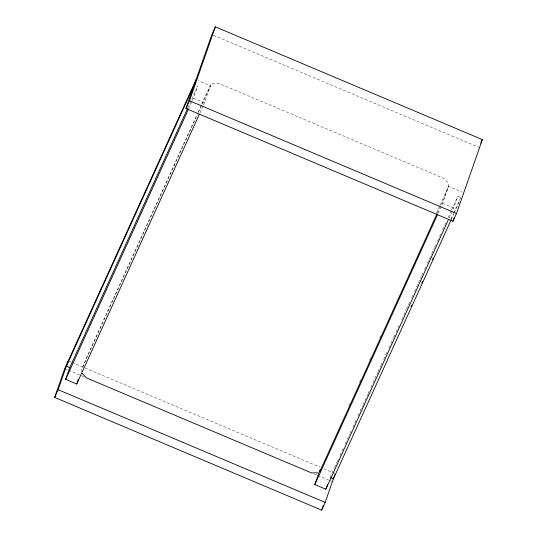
<?xml version="1.0" encoding="UTF-8"?>
<svg xmlns="http://www.w3.org/2000/svg" width="537" height="537" viewBox="0 0 537 537"><rect width="100%" height="100%" fill="white"/><g stroke="black" fill="none" stroke-linecap="round" stroke-linejoin="round"><path stroke-width="0.4" stroke-dasharray="2.69 2.01" d="M81.06 371.631L82.685 366.986L198.039 113.233M83 367.321L86.034 358.656L196.777 115.052M192.447 100.459L197.609 86.417L196.247 85.839M203.503 105.124L210.511 85.799L198.334 80.664M438.132 213.283L442.636 203.375L448.596 186.339L462.297 192.118M449.187 217.948L453.684 208.041L457.806 196.28L461.209 197.717M187.91 107.749L197.609 86.417M188.641 108.843L192.105 101.225M198.166 111.991L201.288 105.124M201.637 104.359L210.658 84.504L212.706 83.477L218.928 83.403L443.797 178.351L448.147 182.895L448.751 185.037L444.334 197.643L440.172 206.805M198.388 112.475L210.511 85.799M200.039 112.75L203.161 105.89M348.835 405.791L349.876 403.509M359.575 382.169L360.616 379.887M369.617 360.072L370.658 357.79M379.666 337.974L380.706 335.692M436.474 213.008L439.595 206.148M439.937 205.389L448.596 186.339M437.393 212.914L439.823 207.564M329.98 477.46L334.135 468.318M334.484 467.559L336.907 462.223M337.256 461.464L338.297 459.175M340.028 455.363L341.76 451.557M342.103 450.791L343.834 446.985M345.224 443.938L346.956 440.125M347.298 439.36L349.728 434.03M350.07 433.265L351.111 430.983M352.843 427.17L356.306 419.551M358.038 415.739L359.77 411.933M360.119 411.167L362.542 405.838M362.891 405.073L367.738 394.406M368.087 393.641L369.127 391.359M370.859 387.546L372.591 383.733M372.933 382.975L377.786 372.309M378.129 371.544L380.558 366.207M380.901 365.449L381.941 363.16M383.673 359.354L385.405 355.541M385.754 354.782L387.486 350.97M388.869 347.922L390.6 344.11M390.949 343.351L393.373 338.015M393.722 337.256L394.762 334.967M396.145 331.92L399.958 323.536M401.689 319.73L403.421 315.917M403.764 315.159L406.194 309.822M406.536 309.057L409.999 301.438M411.731 297.632L412.772 295.343M414.504 291.531L416.235 287.725M416.584 286.959L421.431 276.293M421.78 275.535L422.82 273.246M424.552 269.433L425.586 267.151M427.324 263.338L431.479 254.196M431.822 253.43L434.252 248.101M434.594 247.335L435.635 245.053M437.366 241.241L439.098 237.435M439.447 236.669L441.179 232.857M442.562 229.809L444.294 226.003M444.643 225.238L446.375 221.432M448.106 217.619L451.221 210.759M451.57 210.001L457.806 196.28M450.932 219.109L453.356 213.773M453.705 213.014L460.974 197.012M451.161 219.814L453.933 213.719M454.275 212.961L459.82 200.764M213.397 35.234L478.856 147.326M193.488 98.17L204.543 102.842M442.636 203.375L453.684 208.041M68.233 360.877L71.273 362.166M72.032 362.488L320.005 467.19M323.818 468.801L332.188 472.332M332.947 472.654L335.229 473.621M64.715 368.61L67.803 369.912M68.575 370.241L84.007 376.759M313.97 473.856L317.052 475.164M317.823 475.487L328.631 480.051M329.403 480.373L331.718 481.353"/><path stroke-width="0.81" d="M334.967 474.372L325.147 502.417L321.629 510.15L54.633 397.407L64.715 368.61L196.052 79.698M54.633 397.407L58.144 389.674L68.233 360.877M199.348 114.274L76.717 384.022L65.662 379.357L69.783 367.597L187.561 108.514M76.717 384.022L78.348 379.377M185.97 108.494L211.853 34.583L215.371 26.85L482.367 139.593L456.484 213.504L452.973 221.237L185.97 108.494L189.487 100.761L215.371 26.85M448.489 219.472L325.865 489.22L314.81 484.555L319.965 469.841M325.865 489.22L327.51 484.522M321.629 510.15L323.267 505.478M452.973 221.237L454.342 217.317M194.206 84.98L66.38 366.16L69.783 367.597M65.662 379.357L188.292 109.602M319.71 471.788L437.044 213.679M314.81 484.555L437.433 214.807M480.769 143.104L482.367 139.593M411.094 306.741L411.785 305.217M421.834 283.12L422.525 281.596M432.574 259.499L433.265 257.975M451.161 219.814L333.383 478.897L330.664 477.749M317.662 472.815L311.44 472.889L86.578 377.941L82.221 373.403M189.487 100.761L456.484 213.504M58.144 389.674L325.147 502.417"/></g></svg>
